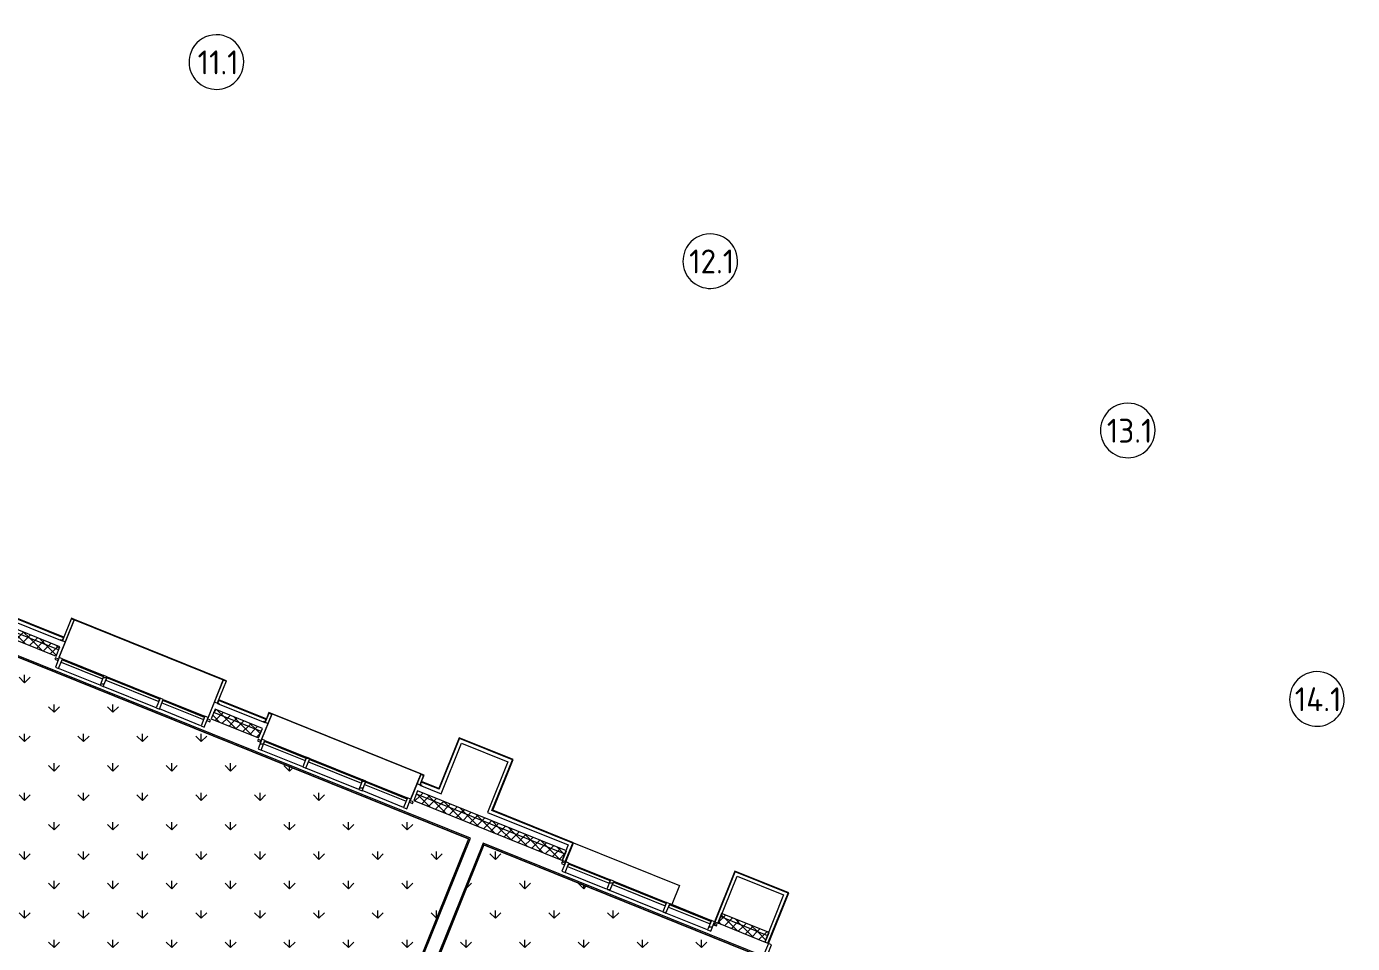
# Model space of a CAD drawing. Header units: millimetres. Extents: x -584918 to 2941280, y 3000189 to 4229862.
# Drawn here: x -427265 to -407842, y 4049033 to 4062463 of the extents above; entities that cross this region are included whole.
import ezdxf

# ---------------------------------------------------------------- set-up
doc = ezdxf.new("R2010")
doc.units = ezdxf.units.MM
for name, color, linetype, lineweight in [('Витраж', 7, 'Continuous', 0), ('Линии', 7, 'Continuous', 0), ('Обобщенные модели', 7, 'Continuous', 0), ('Оси', 7, 'Continuous', 0), ('Панели витража', 7, 'Continuous', 0), ('Стены', 7, 'Continuous', 0), ('Стены наружные', 7, 'Continuous', 0), ('Стены отделка', 7, 'Continuous', 0), ('Стены перегородки', 7, 'Continuous', 0), ('Стены штриховка', 7, 'Continuous', 0), ('экспертиза условные обозначения', 1, 'Continuous', 0)]:
    doc.layers.add(name, color=color, linetype=linetype, lineweight=lineweight)
doc.styles.add('GOST Common_1', font='', dxfattribs={"height": 700})
doc.styles.get('GOST Common_1').set_extended_font_data('GOST Common')
pattern_1 = [(45, (-440814.02, 4025236.8), (-235.7317, 235.7317), []), (45, (-440656.87, 4025236.8), (-235.7317, 235.7317), [])]
pattern_2 = [(45, (-440814.02, 4025236.82), (-70.71068, 70.71068), []), (135, (-440814.02, 4025236.82), (-70.71068, -70.71068), [])]
pattern_3 = [(90, (-520400.44, 3484724), (-431.0523, 431.0523), [114.3, -747.8046]), (45, (-520400.44, 3484724), (-431.0523, 431.0523), [114.3, -495.3]), (135, (-520400.44, 3484724), (-431.0523, -431.0523), [114.3, -495.3])]

# ---------------------------------------------------------------- blocks, each defined once
blk = doc.blocks.new('Откос с зашивкой _верх_низ_ - Откос-7921190-АР Этаж 03')
at = {"layer": 'Обобщенные модели'}
for p, q in [((-1180, 300), (-1180, -300)), ((-1175, 300), (-1180, 300)), ((-1175, -300), (-1175, 300)), ((1180, 300), (1175, 300)), ((1175, 300), (1175, -300)), ((1180, -300), (1180, 300)), ((-1220, 55), (-1255, 55)), ((-1255, 55), (-1255, 50)), ((-1255, 50), (-1225, 50)), ((-1225, 50), (-1225, -300)), ((-1220, -295), (-1220, 55)), ((-1220, 55), (-1180, 55)), ((1180, 55), (1220, 55)), ((1255, 55), (1220, 55)), ((1220, 55), (1220, -295)), ((1225, -300), (1225, 50)), ((1225, 50), (1255, 50)), ((1255, 50), (1255, 55)), ((-1225, -300), (-1175, -300)), ((-1175, -295), (-1220, -295)), ((-1180, -300), (-1175, -300)), ((-1175, -300), (-1175, -295)), ((1175, -295), (-1175, -295)), ((-1175, -300), (1175, -300)), ((1175, -300), (-1175, -300)), ((1220, -295), (1175, -295)), ((1175, -295), (1175, -300)), ((1175, -300), (1180, -300)), ((1175, -300), (1225, -300))]:
    blk.add_line(p, q, dxfattribs=at)
blk = doc.blocks.new('Откос с зашивкой _верх_низ_ - Откос-7921191-АР Этаж 03')
at = {"layer": 'Обобщенные модели'}
for p, q in [((-1180, 300), (-1180, -100)), ((-1175, 300), (-1180, 300)), ((-1175, -100), (-1175, 300)), ((1180, 300), (1175, 300)), ((1175, 300), (1175, -100)), ((1180, -100), (1180, 300)), ((-1220, 55), (-1255, 55)), ((-1255, 55), (-1255, 50)), ((-1255, 50), (-1225, 50)), ((-1225, 50), (-1225, -100)), ((-1220, -95), (-1220, 55)), ((-1220, 55), (-1180, 55)), ((1180, 55), (1220, 55)), ((1255, 55), (1220, 55)), ((1220, 55), (1220, -95)), ((1225, -100), (1225, 50)), ((1225, 50), (1255, 50)), ((1255, 50), (1255, 55)), ((-1225, -100), (-1175, -100)), ((-1175, -95), (-1220, -95)), ((-1180, -100), (-1175, -100)), ((-1175, -100), (-1175, -95)), ((-1175, -100), (1175, -100)), ((1175, -100), (-1175, -100)), ((1220, -95), (1175, -95)), ((1175, -95), (1175, -100)), ((1175, -100), (1180, -100)), ((1175, -100), (1225, -100))]:
    blk.add_line(p, q, dxfattribs=at)
blk = doc.blocks.new('Стены 23 - Стены 1-7694397-АР Этаж 03')
at = {"layer": 'Стены'}
for p, q in [((21560, 25272), (23113, 24646)), ((23113, 24646), (23001, 24367))]:
    blk.add_line(p, q, dxfattribs=at)
blk = doc.blocks.new('Прямоугольный импост - 50х150_RAL 3009-V89-АР Этаж 03')
at = {"layer": 'Витраж'}
h = blk.add_hatch(dxfattribs=at)
h.set_pattern_fill('FP_29', color=256, style=0, pattern_type=2)
h.set_pattern_definition([(158.051, (13776.2, -31163.5), (-284.821, -706.768), []), (158.051, (13811.9, -31074.9), (-284.821, -706.768), []), (158.051, (13847.4, -30986.8), (-284.821, -706.768), []), (158.051, (13953.95, -30722.44), (-284.821, -706.768), [])])
h.paths.add_polyline_path([(-25, -115), (-25, 35), (25, 35), (25, -115), (23, -115)])
at = {"layer": 'Витраж', "lineweight": 18}
for p, q in [((-25, 35), (25, 35)), ((-25, -115), (-25, 35)), ((25, 35), (25, -115)), ((25, -115), (-25, -115))]:
    blk.add_line(p, q, dxfattribs=at)
blk = doc.blocks.new('Системная панель - Глухая панель_25 мм-V91-АР Этаж 03')
at = {"layer": 'Панели витража'}
h = blk.add_hatch(dxfattribs=at)
h.set_pattern_fill('FP_31', color=256, style=0, pattern_type=2)
h.set_pattern_definition([(336.949, (12926.22, 31163.47), (58.73255, 138.0235), [])])
h.paths.add_polyline_path([(-25, 12), (-25, -13), (25, -13), (25, 12), (-2, 12)])
at = {"layer": 'Панели витража', "lineweight": 18}
for p, q in [((25, 12), (-25, 12)), ((-25, 12), (-25, -13)), ((25, -13), (25, 12)), ((-25, -13), (25, -13))]:
    blk.add_line(p, q, dxfattribs=at)
blk = doc.blocks.new('Системная панель - Cтеклопакет Двухкамерный_36 мм-7856072-АР Этаж 03')
at = {"layer": 'Панели витража', "lineweight": 18}
for p, q in [((418, 18), (-418, 18)), ((-418, 18), (-418, -18)), ((418, -18), (418, 18)), ((-418, -18), (418, -18))]:
    blk.add_line(p, q, dxfattribs=at)
blk = doc.blocks.new('Прямоугольный импост - 50х150_RAL 3009-6573670-АР Этаж 03')
at = {"layer": 'Витраж'}
for p, q in [((274, 31693), (1050, 31381)), ((994, 31241), (218, 31554))]:
    blk.add_line(p, q, dxfattribs=at)
blk = doc.blocks.new('Прямоугольный импост - 50х150_RAL 3009-V92-АР Этаж 03')
at = {"layer": 'Витраж'}
h = blk.add_hatch(dxfattribs=at)
h.set_pattern_fill('FP_32', color=256, style=0, pattern_type=2)
h.set_pattern_definition([(158.051, (12169.56, -31163.5), (-284.821, -706.768), []), (158.051, (12205.25, -31074.9), (-284.821, -706.768), []), (158.051, (12240.8, -30986.8), (-284.821, -706.768), []), (158.051, (12347.3, -30722.44), (-284.821, -706.768), [])])
h.paths.add_polyline_path([(-25, -115), (-25, 35), (25, 35), (25, -115)])
at = {"layer": 'Витраж', "lineweight": 18}
for p, q in [((-25, 35), (25, 35)), ((-25, -115), (-25, 35)), ((25, 35), (25, -115)), ((25, -115), (-25, -115))]:
    blk.add_line(p, q, dxfattribs=at)
blk = doc.blocks.new('Системная панель - Cтеклопакет Двухкамерный_36 мм-7856073-АР Этаж 03')
at = {"layer": 'Панели витража', "lineweight": 18}
for p, q in [((328, 18), (-328, 18)), ((-328, 18), (-328, -18)), ((328, -18), (328, 18)), ((-328, -18), (328, -18))]:
    blk.add_line(p, q, dxfattribs=at)
blk = doc.blocks.new('Прямоугольный импост - 50х150_RAL 3009-V93-АР Этаж 03')
at = {"layer": 'Витраж'}
h = blk.add_hatch(dxfattribs=at)
h.set_pattern_fill('FP_33', color=256, style=0, pattern_type=2)
h.set_pattern_definition([(158.051, (11282.9, -31163.5), (-284.821, -706.768), []), (158.051, (11318.6, -31074.9), (-284.821, -706.768), []), (158.051, (11354.1, -30986.8), (-284.821, -706.768), []), (158.051, (11460.6, -30722.44), (-284.821, -706.768), [])])
h.paths.add_polyline_path([(-25, -115), (-25, 35), (25, 35), (25, -115)])
at = {"layer": 'Витраж', "lineweight": 18}
for p, q in [((-25, 35), (25, 35)), ((-25, -115), (-25, 35)), ((25, 35), (25, -115)), ((25, -115), (-25, -115))]:
    blk.add_line(p, q, dxfattribs=at)
blk = doc.blocks.new('Прямоугольный импост - 50х150_RAL 3009-7836373-АР Этаж 03')
at = {"layer": 'Витраж'}
for p, q in [((1096, 31362), (1705, 31116)), ((1649, 30977), (1040, 31223))]:
    blk.add_line(p, q, dxfattribs=at)
blk = doc.blocks.new('Системная панель - Глухая панель_25 мм-V94-АР Этаж 03')
at = {"layer": 'Панели витража', "lineweight": 18}
for p, q in [((25, 12.5), (-25, 12.5)), ((-25, 12.5), (-25, -12.5)), ((25, -12.5), (25, 12.5)), ((-25, -12.5), (25, -12.5))]:
    blk.add_line(p, q, dxfattribs=at)
blk = doc.blocks.new('Прямоугольный импост - 50х150_RAL 3009-V95-АР Этаж 03')
at = {"layer": 'Витраж'}
h = blk.add_hatch(dxfattribs=at)
h.set_pattern_fill('FP_34', color=256, style=0, pattern_type=2)
h.set_pattern_definition([(158.051, (10576.2, -31163.5), (-284.821, -706.768), []), (158.051, (10611.9, -31074.9), (-284.821, -706.768), []), (158.051, (10647.4, -30986.8), (-284.821, -706.768), []), (158.051, (10753.95, -30722.44), (-284.821, -706.768), [])])
h.paths.add_polyline_path([(-25, -115), (-25, 35), (25, 35), (25, -115), (23, -115)])
at = {"layer": 'Витраж', "lineweight": 18}
for p, q in [((-25, 35), (25, 35)), ((-25, -115), (-25, 35)), ((25, 35), (25, -115)), ((25, -115), (-25, -115))]:
    blk.add_line(p, q, dxfattribs=at)
blk = doc.blocks.new('Прямоугольный импост - 50х150_RAL 3009-V96-АР Этаж 03')
at = {"layer": 'Витраж'}
h = blk.add_hatch(dxfattribs=at)
h.set_pattern_fill('FP_35', color=256, style=0, pattern_type=2)
h.set_pattern_definition([(158.051, (12876.2, -31163.5), (-284.821, -706.768), []), (158.051, (12911.9, -31074.9), (-284.821, -706.768), []), (158.051, (12947.4, -30986.8), (-284.821, -706.768), []), (158.051, (13053.95, -30722.44), (-284.821, -706.768), [])])
h.paths.add_polyline_path([(-25, -115), (-25, 35), (25, 35), (25, -115)])
at = {"layer": 'Витраж', "lineweight": 18}
for p, q in [((-25, 35), (25, 35)), ((-25, -115), (-25, 35)), ((25, 35), (25, -115)), ((25, -115), (-25, -115))]:
    blk.add_line(p, q, dxfattribs=at)
blk = doc.blocks.new('Системная панель - Глухая панель_25 мм-V97-АР Этаж 03')
at = {"layer": 'Панели витража', "lineweight": 18}
for p, q in [((25, 12.5), (-25, 12.5)), ((-25, 12.5), (-25, -12.5)), ((25, -12.5), (25, 12.5)), ((-25, -12.5), (25, -12.5))]:
    blk.add_line(p, q, dxfattribs=at)
blk = doc.blocks.new('Системная панель - Cтеклопакет Двухкамерный_36 мм-V98-АР Этаж 03')
at = {"layer": 'Панели витража', "lineweight": 18}
for p, q in [((418, 18), (-418, 18)), ((-418, 18), (-418, -18)), ((418, -18), (418, 18)), ((-418, -18), (418, -18))]:
    blk.add_line(p, q, dxfattribs=at)
blk = doc.blocks.new('Прямоугольный импост - 50х150_RAL 3009-V99-АР Этаж 03')
at = {"layer": 'Витраж'}
h = blk.add_hatch(dxfattribs=at)
h.set_pattern_fill('FP_36', color=256, style=0, pattern_type=2)
h.set_pattern_definition([(158.051, (7369.56, -31163.5), (-284.821, -706.768), []), (158.051, (7405.26, -31074.9), (-284.821, -706.768), []), (158.051, (7440.8, -30986.8), (-284.821, -706.768), []), (158.051, (7547.3, -30722.44), (-284.821, -706.768), [])])
h.paths.add_polyline_path([(-25, -115), (-25, 35), (25, 35), (25, -115)])
at = {"layer": 'Витраж', "lineweight": 18}
for p, q in [((-25, 35), (25, 35)), ((-25, -115), (-25, 35)), ((25, 35), (25, -115)), ((25, -115), (-25, -115))]:
    blk.add_line(p, q, dxfattribs=at)
blk = doc.blocks.new('Прямоугольный импост - 50х150_RAL 3009-V100-АР Этаж 03')
at = {"layer": 'Витраж', "lineweight": 18}
for p, q in [((-25, 35), (25, 35)), ((-25, -115), (-25, 35)), ((25, 35), (25, -115)), ((25, -115), (-25, -115))]:
    blk.add_line(p, q, dxfattribs=at)
blk = doc.blocks.new('Прямоугольный импост - 50х150_RAL 3009-V101-АР Этаж 03')
at = {"layer": 'Витраж'}
h = blk.add_hatch(dxfattribs=at)
h.set_pattern_fill('FP_37', color=256, style=0, pattern_type=2)
h.set_pattern_definition([(158.051, (8076.2, -31163.5), (-284.821, -706.768), []), (158.051, (8111.9, -31074.9), (-284.821, -706.768), []), (158.051, (8147.4, -30986.8), (-284.821, -706.768), []), (158.051, (8253.95, -30722.44), (-284.821, -706.768), [])])
h.paths.add_polyline_path([(-25, -115), (-25, 35), (25, 35), (25, -115)])
at = {"layer": 'Витраж', "lineweight": 18}
for p, q in [((-25, 35), (25, 35)), ((-25, -115), (-25, 35)), ((25, 35), (25, -115)), ((25, -115), (-25, -115))]:
    blk.add_line(p, q, dxfattribs=at)
blk = doc.blocks.new('Системная панель - Глухая панель_25 мм-V102-АР Этаж 03')
at = {"layer": 'Панели витража'}
h = blk.add_hatch(dxfattribs=at)
h.set_pattern_fill('FP_38', color=256, style=0, pattern_type=2)
h.set_pattern_definition([(336.949, (4926.22, 31163.47), (58.73255, 138.0235), [])])
h.paths.add_polyline_path([(-25, 12), (-25, -13), (25, -13), (25, 12), (6, 12)])
at = {"layer": 'Панели витража', "lineweight": 18}
for p, q in [((25, 12), (-25, 12)), ((-25, 12), (-25, -13)), ((25, -13), (25, 12)), ((-25, -13), (25, -13))]:
    blk.add_line(p, q, dxfattribs=at)
blk = doc.blocks.new('Прямоугольный импост - 50х150_RAL 3009-V103-АР Этаж 03')
at = {"layer": 'Витраж', "lineweight": 18}
for p, q in [((-25, 35), (25, 35)), ((-25, -115), (-25, 35)), ((25, 35), (25, -115)), ((25, -115), (-25, -115))]:
    blk.add_line(p, q, dxfattribs=at)
blk = doc.blocks.new('Прямоугольный импост - 50х150_RAL 3009-V104-АР Этаж 03')
at = {"layer": 'Витраж'}
h = blk.add_hatch(dxfattribs=at)
h.set_pattern_fill('FP_39', color=256, style=0, pattern_type=2)
h.set_pattern_definition([(158.051, (3282.9, -31163.5), (-284.821, -706.768), []), (158.051, (3318.6, -31074.9), (-284.821, -706.768), []), (158.051, (3354.1, -30986.8), (-284.821, -706.768), []), (158.051, (3460.6, -30722.44), (-284.821, -706.768), [])])
h.paths.add_polyline_path([(-25, -115), (-25, 35), (25, 35), (25, -115)])
at = {"layer": 'Витраж', "lineweight": 18}
for p, q in [((-25, 35), (25, 35)), ((-25, -115), (-25, 35)), ((25, 35), (25, -115)), ((25, -115), (-25, -115))]:
    blk.add_line(p, q, dxfattribs=at)
blk = doc.blocks.new('Системная панель - Глухая панель_25 мм-V105-АР Этаж 03')
at = {"layer": 'Панели витража', "lineweight": 18}
for p, q in [((25, 12.5), (-25, 12.5)), ((-25, 12.5), (-25, -12.5)), ((25, -12.5), (25, 12.5)), ((-25, -12.5), (25, -12.5))]:
    blk.add_line(p, q, dxfattribs=at)
blk = doc.blocks.new('Прямоугольный импост - 50х150_RAL 3009-V106-АР Этаж 03')
at = {"layer": 'Витраж'}
h = blk.add_hatch(dxfattribs=at)
h.set_pattern_fill('FP_40', color=256, style=0, pattern_type=2)
h.set_pattern_definition([(158.051, (2576.2, -31163.5), (-284.821, -706.768), []), (158.051, (2611.9, -31074.9), (-284.821, -706.768), []), (158.051, (2647.4, -30986.8), (-284.821, -706.768), []), (158.051, (2753.95, -30722.44), (-284.821, -706.768), [])])
h.paths.add_polyline_path([(-25, -115), (-25, 35), (25, 35), (25, -115), (15, -115)])
at = {"layer": 'Витраж', "lineweight": 18}
for p, q in [((-25, 35), (25, 35)), ((-25, -115), (-25, 35)), ((25, 35), (25, -115)), ((25, -115), (-25, -115))]:
    blk.add_line(p, q, dxfattribs=at)
blk = doc.blocks.new('Прямоугольный импост - 50х150_RAL 3009-V107-АР Этаж 03')
at = {"layer": 'Витраж', "lineweight": 18}
for p, q in [((-25, 35), (25, 35)), ((-25, -115), (-25, 35)), ((25, 35), (25, -115)), ((25, -115), (-25, -115))]:
    blk.add_line(p, q, dxfattribs=at)
blk = doc.blocks.new('Системная панель - Глухая панель_25 мм-V111-АР Этаж 03')
at = {"layer": 'Панели витража', "lineweight": 18}
for p, q in [((25, 12.5), (-25, 12.5)), ((-25, 12.5), (-25, -12.5)), ((25, -12.5), (25, 12.5)), ((-25, -12.5), (25, -12.5))]:
    blk.add_line(p, q, dxfattribs=at)
blk = doc.blocks.new('Прямоугольный импост - 50х150_RAL 3009-V112-АР Этаж 03')
at = {"layer": 'Витраж'}
for p, q in [((17697, 26505), (18473, 26192)), ((18417, 26053), (17641, 26366))]:
    blk.add_line(p, q, dxfattribs=at)
blk = doc.blocks.new('Системная панель - Cтеклопакет Двухкамерный_36 мм-V113-АР Этаж 03')
at = {"layer": 'Панели витража', "lineweight": 18}
for p, q in [((328, 18), (-328, 18)), ((-328, 18), (-328, -18)), ((328, -18), (328, 18)), ((-328, -18), (328, -18))]:
    blk.add_line(p, q, dxfattribs=at)
blk = doc.blocks.new('Прямоугольный импост - 50х150_RAL 3009-V114-АР Этаж 03')
at = {"layer": 'Витраж'}
h = blk.add_hatch(dxfattribs=at)
h.set_pattern_fill('FP_41', color=256, style=0, pattern_type=2)
h.set_pattern_definition([(158.051, (6482.9, -31163.5), (-284.821, -706.768), []), (158.051, (6518.6, -31074.9), (-284.821, -706.768), []), (158.051, (6554.1, -30986.8), (-284.821, -706.768), []), (158.051, (6660.6, -30722.44), (-284.821, -706.768), [])])
h.paths.add_polyline_path([(-25, -115), (-25, 35), (25, 35), (25, -115)])
at = {"layer": 'Витраж', "lineweight": 18}
for p, q in [((-25, 35), (25, 35)), ((-25, -115), (-25, 35)), ((25, 35), (25, -115)), ((25, -115), (-25, -115))]:
    blk.add_line(p, q, dxfattribs=at)
blk = doc.blocks.new('Прямоугольный импост - 50х150_RAL 3009-V115-АР Этаж 03')
at = {"layer": 'Витраж'}
for p, q in [((17595, 26384), (16986, 26630)), ((17042, 26769), (17651, 26523))]:
    blk.add_line(p, q, dxfattribs=at)
blk = doc.blocks.new('Системная панель - Глухая панель_25 мм-V116-АР Этаж 03')
at = {"layer": 'Панели витража'}
h = blk.add_hatch(dxfattribs=at)
h.set_pattern_fill('FP_42', color=256, style=0, pattern_type=2)
h.set_pattern_definition([(336.949, (5726.22, 31163.47), (58.73255, 138.0235), [])])
h.paths.add_polyline_path([(-25, 12), (-25, -13), (25, -13), (25, 12), (16, 12)])
at = {"layer": 'Панели витража', "lineweight": 18}
for p, q in [((25, 12), (-25, 12)), ((-25, 12), (-25, -13)), ((25, -13), (25, 12)), ((-25, -13), (25, -13))]:
    blk.add_line(p, q, dxfattribs=at)
blk = doc.blocks.new('Прямоугольный импост - 50х150_RAL 3009-V117-АР Этаж 03')
at = {"layer": 'Витраж'}
h = blk.add_hatch(dxfattribs=at)
h.set_pattern_fill('FP_43', color=256, style=0, pattern_type=2)
h.set_pattern_definition([(158.051, (5776.2, -31163.5), (-284.821, -706.768), []), (158.051, (5811.9, -31074.9), (-284.821, -706.768), []), (158.051, (5847.4, -30986.8), (-284.821, -706.768), []), (158.051, (5953.95, -30722.44), (-284.821, -706.768), [])])
h.paths.add_polyline_path([(-25, -115), (-25, 35), (25, 35), (25, -115)])
at = {"layer": 'Витраж', "lineweight": 18}
for p, q in [((-25, 35), (25, 35)), ((-25, -115), (-25, 35)), ((25, 35), (25, -115)), ((25, -115), (-25, -115))]:
    blk.add_line(p, q, dxfattribs=at)
blk = doc.blocks.new('Ось сетки - Круг_Ø8 мм-6577-АР Этаж 03')
at = {"layer": 'Оси'}
for start, end in [(360, 180), (180, 360)]:
    blk.add_arc((0, 0), 4, start, end, dxfattribs=at)

msp = doc.modelspace()

# ---------------------------------------------------------------- hatches: boundary and pattern name
at = {"layer": 'Стены наружные'}
h = msp.add_hatch(dxfattribs=at)
h.set_pattern_fill('FP_6', color=256, style=0, pattern_type=2)
h.set_pattern_definition(pattern_1)
h.paths.add_polyline_path([(-426723.697, 4053509.922), (-426720.707, 4053517.343), (-428081.377, 4054065.672), (-428084.367, 4054058.252), (-426736.611, 4053515.127)])
h = msp.add_hatch(dxfattribs=at)
h.set_pattern_fill('FP_1', color=256, style=0, pattern_type=2)
h.set_pattern_definition(pattern_2)
h.paths.add_polyline_path([(-421021.657, 4051005.081), (-421002.968, 4051051.457), (-421536.291, 4051266.379), (-421554.98, 4051220.003), (-421059.035, 4051020.144)])
h.paths.add_polyline_path([(-423827.402, 4052135.755), (-423808.713, 4052182.131), (-424504.352, 4052462.463), (-424523.041, 4052416.087), (-424154.232, 4052267.462)])
h.paths.add_polyline_path([(-426795.462, 4053331.839), (-426776.773, 4053378.215), (-427959.36, 4053854.779), (-427978.049, 4053808.404), (-426832.84, 4053346.901)])
h = msp.add_hatch(dxfattribs=at)
h.set_pattern_fill('FP_1', color=256, style=0, pattern_type=2)
h.set_pattern_definition(pattern_2)
h.paths.add_polyline_path([(-421059.035, 4050912.33), (-421021.657, 4051005.081), (-421554.98, 4051220.003), (-421592.358, 4051127.251), (-421171.361, 4050957.596)])
h.paths.add_polyline_path([(-423864.779, 4052043.003), (-423827.402, 4052135.755), (-424523.041, 4052416.087), (-424560.418, 4052323.335), (-424071.862, 4052126.454)])
h.paths.add_polyline_path([(-426832.84, 4053239.087), (-426795.462, 4053331.839), (-427885.297, 4053771.026), (-427922.674, 4053678.274), (-427212.264, 4053391.989)])
h = msp.add_hatch(dxfattribs=at)
h.set_pattern_fill('FP_6', color=256, style=0, pattern_type=2)
h.set_pattern_definition(pattern_1)
h.paths.add_polyline_path([(-423755.637, 4052313.838), (-423752.646, 4052321.258), (-424448.286, 4052601.591), (-424451.276, 4052594.171), (-423768.551, 4052319.043)])
h = msp.add_hatch(dxfattribs=at)
h.set_pattern_fill('FP_6', color=256, style=0, pattern_type=2)
h.set_pattern_definition(pattern_1)
h.paths.add_polyline_path([(-421220.727, 4051292.308), (-421217.737, 4051299.728), (-421480.225, 4051405.507), (-421483.215, 4051398.086), (-421225.157, 4051294.093)])
h = msp.add_hatch(dxfattribs=at)
h.set_pattern_fill('FP_1', color=256, style=0, pattern_type=2)
h.set_pattern_definition(pattern_2)
h.paths.add_polyline_path([(-411233.121, 4046952.633), (-411233.121, 4047060.447), (-414134.829, 4048229.793), (-414172.207, 4048137.041), (-411333.121, 4046992.931)])
h.paths.add_polyline_path([(-416444.628, 4049052.793), (-416407.943, 4049145.823), (-417095.469, 4049422.887), (-417132.847, 4049330.135), (-416674.79, 4049145.545)])
h.paths.add_polyline_path([(-419412.689, 4050248.877), (-419375.311, 4050341.629), (-421021.657, 4051005.081), (-421059.035, 4050912.33), (-419642.851, 4050341.629)])
h = msp.add_hatch(dxfattribs=at)
h.set_pattern_fill('FP_1', color=256, style=0, pattern_type=2)
h.set_pattern_definition(pattern_2)
h.paths.add_polyline_path([(-411183.121, 4047040.298), (-411183.121, 4047094.205), (-414116.14, 4048276.169), (-414134.829, 4048229.793), (-411233.121, 4047060.447)])
h.paths.add_polyline_path([(-416407.25, 4049145.545), (-416388.562, 4049191.92), (-417076.781, 4049469.262), (-417095.469, 4049422.887), (-416407.943, 4049145.823)])
h.paths.add_polyline_path([(-419375.311, 4050341.629), (-419356.622, 4050388.005), (-421002.968, 4051051.457), (-421021.657, 4051005.081), (-419490.392, 4050388.005)])
at = {"layer": 'экспертиза условные обозначения'}
h = msp.add_hatch(dxfattribs=at)
h.set_pattern_fill('GRASS', color=2, scale=24)
h.set_pattern_definition(pattern_3)
h.paths.add_polyline_path([(-431512.311, 4044235.578), (-427800.851, 4053391.989), (-420788.808, 4050566.24), (-424474.242, 4041420.904)])
h = msp.add_hatch(dxfattribs=at)
h.set_pattern_fill('GRASS', color=2, scale=24)
h.set_pattern_definition(pattern_3)
h.paths.add_polyline_path([(-420566.204, 4050476.534), (-422913.519, 4044651.715), (-413264.932, 4040797.126), (-412611.276, 4042419.164), (-411563.121, 4041996.773), (-411563.121, 4046837.645)])

# ---------------------------------------------------------------- linework, layer by layer
at = {"layer": 'Линии'}
for p, q in [((-420788.808, 4050566.24), (-427800.851, 4053391.989)), ((-420566.204, 4050476.534), (-422906.043, 4044670.266)), ((-413071.851, 4047456.422), (-420566.204, 4050476.534))]:
    msp.add_line(p, q, dxfattribs=at)
at = {"layer": 'Стены отделка'}
for p, q in [((-426720.707, 4053517.343), (-428088.797, 4054068.663)), ((-428056.68, 4053993.187), (-426742.386, 4053463.546)), ((-426742.386, 4053463.546), (-426720.707, 4053517.343)), ((-420762.782, 4050577.315), (-427811.926, 4053418.015)), ((-427800.851, 4053391.989), (-420788.808, 4050566.24)), ((-424448.286, 4052601.591), (-424469.965, 4052547.795)), ((-424469.965, 4052547.795), (-423774.325, 4052267.462)), ((-423752.646, 4052321.258), (-424448.286, 4052601.591)), ((-423774.325, 4052267.462), (-423752.646, 4052321.258)), ((-420926.136, 4052044.733), (-421225.157, 4051302.718)), ((-421193.04, 4051227.243), (-420894.019, 4051969.258)), ((-420137.745, 4051727.023), (-420926.136, 4052044.733)), ((-420894.019, 4051969.258), (-420213.22, 4051694.906)), ((-420213.22, 4051694.906), (-420512.241, 4050952.891)), ((-420436.766, 4050985.008), (-420137.745, 4051727.023)), ((-421480.225, 4051405.507), (-421501.904, 4051351.711)), ((-421501.904, 4051351.711), (-421193.04, 4051227.243)), ((-421225.157, 4051302.718), (-421480.225, 4051405.507)), ((-420512.241, 4050952.891), (-419329.655, 4050476.326)), ((-419254.18, 4050508.444), (-420436.766, 4050985.008)), ((-420788.808, 4050566.24), (-424474.242, 4041420.904)), ((-424463.167, 4041394.878), (-420762.782, 4050577.315)), ((-419366.313, 4050230.188), (-419254.18, 4050508.444)), ((-420577.278, 4050502.56), (-422932.069, 4044659.191)), ((-422913.519, 4044651.715), (-420566.204, 4050476.534)), ((-413027.275, 4047460.021), (-420577.278, 4050502.56)), ((-420566.204, 4050476.534), (-413053.301, 4047448.946)), ((-419329.655, 4050476.326), (-419420.109, 4050251.867)), ((-419420.109, 4050251.867), (-419366.313, 4050230.188)), ((-416887.622, 4050093.829), (-417186.643, 4049351.814)), ((-417132.847, 4049330.135), (-416855.505, 4050018.354)), ((-416099.231, 4049776.119), (-416887.622, 4050093.829)), ((-416855.505, 4050018.354), (-416174.706, 4049744.002)), ((-416174.706, 4049744.002), (-416452.048, 4049055.783)), ((-416398.252, 4049034.104), (-416099.231, 4049776.119)), ((-417186.643, 4049351.814), (-417132.847, 4049330.135)), ((-416452.048, 4049055.783), (-416398.252, 4049034.104))]:
    msp.add_line(p, q, dxfattribs=at)
at = {"layer": 'Стены перегородки'}
for p, q in [((-426776.773, 4053378.215), (-428005.736, 4053873.468)), ((-427922.674, 4053678.274), (-426832.84, 4053239.087)), ((-426832.84, 4053239.087), (-426776.773, 4053378.215)), ((-424504.352, 4052462.463), (-424560.418, 4052323.335)), ((-423808.713, 4052182.131), (-424504.352, 4052462.463)), ((-424560.418, 4052323.335), (-423864.779, 4052043.003)), ((-423864.779, 4052043.003), (-423808.713, 4052182.131)), ((-421536.291, 4051266.379), (-421592.358, 4051127.251)), ((-421592.358, 4051127.251), (-419412.689, 4050248.877)), ((-419356.622, 4050388.005), (-421536.291, 4051266.379)), ((-419412.689, 4050248.877), (-419356.622, 4050388.005)), ((-417084.201, 4049472.253), (-417140.267, 4049333.125)), ((-416388.562, 4049191.92), (-417084.201, 4049472.253)), ((-417140.267, 4049333.125), (-416444.628, 4049052.793)), ((-416444.628, 4049052.793), (-416388.562, 4049191.92))]:
    msp.add_line(p, q, dxfattribs=at)
at = {"layer": 'Стены штриховка'}
for p, q in [((-426723.697, 4053509.922), (-428084.367, 4054058.252)), ((-426795.462, 4053331.839), (-427978.049, 4053808.404)), ((-423755.637, 4052313.838), (-424451.276, 4052594.171)), ((-423827.402, 4052135.755), (-424523.041, 4052416.087)), ((-421220.727, 4051292.308), (-420921.706, 4052034.323)), ((-420148.156, 4051722.593), (-420921.706, 4052034.323)), ((-420447.177, 4050980.578), (-420148.156, 4051722.593)), ((-421220.727, 4051292.308), (-421483.215, 4051398.086)), ((-421225.157, 4051302.718), (-421217.737, 4051299.728)), ((-419375.311, 4050341.629), (-421554.98, 4051220.003)), ((-419264.59, 4050504.014), (-420447.177, 4050980.578)), ((-419373.733, 4050233.178), (-419264.59, 4050504.014)), ((-417179.223, 4049348.823), (-416883.192, 4050083.418)), ((-416109.641, 4049771.689), (-416883.192, 4050083.418)), ((-416405.672, 4049037.094), (-416109.641, 4049771.689)), ((-416407.25, 4049145.545), (-417102.89, 4049425.877))]:
    msp.add_line(p, q, dxfattribs=at)
at = {"layer": 'экспертиза условные обозначения', "color": 2}
for points in [[(-431512.311, 4044235.578), (-427800.851, 4053391.989), (-420788.808, 4050566.24), (-424474.242, 4041420.904), (-431512.311, 4044235.578)], [(-420566.204, 4050476.534), (-422913.519, 4044651.715), (-413264.932, 4040797.126), (-412611.276, 4042419.164), (-411563.121, 4041996.773), (-411563.121, 4046837.645), (-420566.204, 4050476.534)]]:
    msp.add_lwpolyline(points, dxfattribs=at)

# ---------------------------------------------------------------- block references
at = {"layer": 'Витраж', "extrusion": (0, 0, -1), "rotation": 21.9486990835427}
for name, p in [('Прямоугольный импост - 50х150_RAL 3009-V106-АР Этаж 03', (426776.358, 4053178.591)), ('Прямоугольный импост - 50х150_RAL 3009-V104-АР Этаж 03', (426120.911, 4052914.455)), ('Прямоугольный импост - 50х150_RAL 3009-V103-АР Этаж 03', (425298.511, 4052583.04)), ('Прямоугольный импост - 50х150_RAL 3009-V107-АР Этаж 03', (424643.064, 4052318.905)), ('Прямоугольный импост - 50х150_RAL 3009-V100-АР Этаж 03', (423808.297, 4051982.506)), ('Прямоугольный импост - 50х150_RAL 3009-V117-АР Этаж 03', (423808.297, 4051982.506)), ('Прямоугольный импост - 50х150_RAL 3009-V100-АР Этаж 03', (423152.851, 4051718.371)), ('Прямоугольный импост - 50х150_RAL 3009-V114-АР Этаж 03', (423152.851, 4051718.371)), ('Прямоугольный импост - 50х150_RAL 3009-V99-АР Этаж 03', (422330.451, 4051386.956)), ('Прямоугольный импост - 50х150_RAL 3009-V100-АР Этаж 03', (422330.451, 4051386.956)), ('Прямоугольный импост - 50х150_RAL 3009-V101-АР Этаж 03', (421675.004, 4051122.821)), ('Прямоугольный импост - 50х150_RAL 3009-V100-АР Этаж 03', (421675.004, 4051122.821)), ('Прямоугольный импост - 50х150_RAL 3009-V95-АР Этаж 03', (419356.207, 4050188.38)), ('Прямоугольный импост - 50х150_RAL 3009-V93-АР Этаж 03', (418700.76, 4049924.245)), ('Прямоугольный импост - 50х150_RAL 3009-V92-АР Этаж 03', (417878.36, 4049592.83)), ('Прямоугольный импост - 50х150_RAL 3009-V96-АР Этаж 03', (417222.913, 4049328.695)), ('Прямоугольный импост - 50х150_RAL 3009-V89-АР Этаж 03', (416388.146, 4048992.296))]:
    msp.add_blockref(name, p, dxfattribs=at)
at = {"layer": 'Витраж'}
for name, p in [('Прямоугольный импост - 50х150_RAL 3009-7836373-АР Этаж 03', (-427836.415, 4021839.882)), ('Прямоугольный импост - 50х150_RAL 3009-6573670-АР Этаж 03', (-426358.568, 4021244.332)), ('Прямоугольный импост - 50х150_RAL 3009-7836373-АР Этаж 03', (-426358.568, 4021244.332)), ('Прямоугольный импост - 50х150_RAL 3009-7836373-АР Этаж 03', (-424868.355, 4020643.798)), ('Прямоугольный импост - 50х150_RAL 3009-V115-АР Этаж 03', (-440814.02, 4025236.816)), ('Прямоугольный импост - 50х150_RAL 3009-6573670-АР Этаж 03', (-423390.508, 4020048.248)), ('Прямоугольный импост - 50х150_RAL 3009-V112-АР Этаж 03', (-440814.02, 4025236.816)), ('Прямоугольный импост - 50х150_RAL 3009-7836373-АР Этаж 03', (-423390.508, 4020048.248)), ('Прямоугольный импост - 50х150_RAL 3009-V115-АР Этаж 03', (-439336.173, 4024641.266)), ('Прямоугольный импост - 50х150_RAL 3009-7836373-АР Этаж 03', (-420416.264, 4018849.672)), ('Прямоугольный импост - 50х150_RAL 3009-6573670-АР Этаж 03', (-418938.417, 4018254.122)), ('Прямоугольный импост - 50х150_RAL 3009-7836373-АР Этаж 03', (-418938.417, 4018254.122))]:
    msp.add_blockref(name, p, dxfattribs=at)
at = {"layer": 'Обобщенные модели', "rotation": 158.0513009164575}
for name, p in [('Откос с зашивкой _верх_низ_ - Откос-7921190-АР Этаж 03', (-425584.481, 4053059.505)), ('Откос с зашивкой _верх_низ_ - Откос-7921191-АР Этаж 03', (-422616.42, 4051863.421))]:
    msp.add_blockref(name, p, dxfattribs=at)
at = {"layer": 'Оси', "xscale": 99.99999999999994, "yscale": 99.99999999999994, "zscale": 99.99999999999994, "rotation": 338.0513009164571}
for p in [(-424484.367, 4061942.831), (-417249.719, 4059027.376), (-411133.372, 4056547.357), (-408362.681, 4052614.171)]:
    msp.add_blockref('Ось сетки - Круг_Ø8 мм-6577-АР Этаж 03', p, dxfattribs=at)
at = {"layer": 'Панели витража', "rotation": 158.0513009164573}
for name, p in [('Системная панель - Глухая панель_25 мм-V105-АР Этаж 03', (-426822.734, 4053197.279)), ('Системная панель - Cтеклопакет Двухкамерный_36 мм-7856073-АР Этаж 03', (-426448.635, 4053046.523)), ('Системная панель - Cтеклопакет Двухкамерный_36 мм-7856072-АР Этаж 03', (-425709.711, 4052748.748)), ('Системная панель - Cтеклопакет Двухкамерный_36 мм-7856073-АР Этаж 03', (-424970.788, 4052450.973)), ('Системная панель - Глухая панель_25 мм-V102-АР Этаж 03', (-424596.689, 4052300.216)), ('Системная панель - Глухая панель_25 мм-V97-АР Этаж 03', (-423854.673, 4052001.195)), ('Системная панель - Глухая панель_25 мм-V116-АР Этаж 03', (-423854.673, 4052001.195)), ('Системная панель - Cтеклопакет Двухкамерный_36 мм-7856073-АР Этаж 03', (-423480.574, 4051850.439)), ('Системная панель - Cтеклопакет Двухкамерный_36 мм-V113-АР Этаж 03', (-423480.574, 4051850.439)), ('Системная панель - Cтеклопакет Двухкамерный_36 мм-V98-АР Этаж 03', (-422741.651, 4051552.664)), ('Системная панель - Cтеклопакет Двухкамерный_36 мм-7856072-АР Этаж 03', (-422741.651, 4051552.664)), ('Системная панель - Cтеклопакет Двухкамерный_36 мм-7856073-АР Этаж 03', (-422002.727, 4051254.889)), ('Системная панель - Cтеклопакет Двухкамерный_36 мм-V113-АР Этаж 03', (-422002.727, 4051254.889)), ('Системная панель - Глухая панель_25 мм-V97-АР Этаж 03', (-421628.628, 4051104.132)), ('Системная панель - Глухая панель_25 мм-V111-АР Этаж 03', (-421628.628, 4051104.132)), ('Системная панель - Глухая панель_25 мм-V94-АР Этаж 03', (-419402.583, 4050207.069)), ('Системная панель - Cтеклопакет Двухкамерный_36 мм-7856073-АР Этаж 03', (-419028.483, 4050056.313)), ('Системная панель - Cтеклопакет Двухкамерный_36 мм-7856072-АР Этаж 03', (-418289.56, 4049758.538)), ('Системная панель - Cтеклопакет Двухкамерный_36 мм-7856073-АР Этаж 03', (-417550.637, 4049460.763)), ('Системная панель - Глухая панель_25 мм-V91-АР Этаж 03', (-417176.537, 4049310.006))]:
    msp.add_blockref(name, p, dxfattribs=at)
at = {"layer": 'Стены'}
msp.add_blockref('Стены 23 - Стены 1-7694397-АР Этаж 03', (-440814.02, 4025236.816), dxfattribs=at)

# ---------------------------------------------------------------- texts
at = {"layer": 'Оси', "char_height": 350, "attachment_point": 1, "style": 'GOST Common_1'}
for s, insert, width in [('11.1', (-424758.677, 4062113.22), 678.22762), ('12.1', (-417559.58, 4059197.765), 764.80987), ('13.1', (-411440.082, 4056717.746), 757.59469), ('14.1', (-408687.391, 4052784.56), 800.88581)]:
    msp.add_mtext(s, dxfattribs=dict(at, insert=insert, width=width))

doc.saveas('drawing.dxf')
